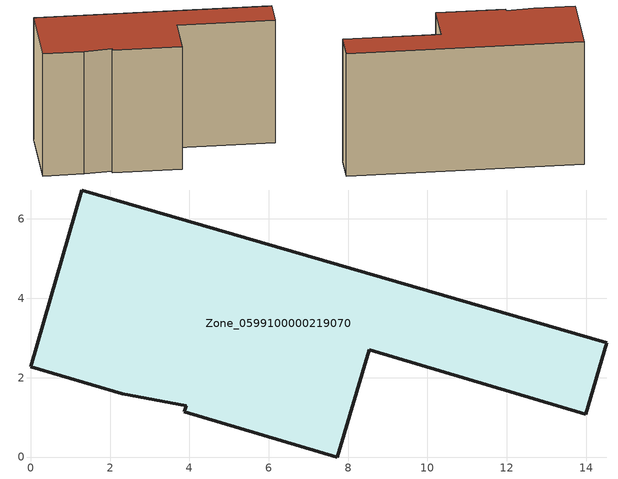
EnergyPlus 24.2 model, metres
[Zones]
Zone_0599100000219070
 floor ground (C_G): 0,2.28 1.29,6.73 14.52,2.88 13.99,1.08 8.53,2.7 7.73,0 3.87,1.14 3.92,1.29 2.31,1.6 z0
 wall outside (C_F): 1.29,6.73 0,2.28 2.31,1.6 3.92,1.29 3.87,1.14 7.73,0 8.53,2.7 13.99,1.08 14.52,2.88 1.29,6.73 z0:7.86
 roof outside (C_R): 3.92,1.29 3.87,1.14 7.73,0 8.53,2.7 13.99,1.08 14.52,2.88 1.29,6.73 0,2.28 2.31,1.6 z7.86
[BUILDING]
Pand.0599100000219070: North Axis=0; Terrain=City; Loads Convergence Tolerance Value=0.04; Temperature Convergence Tolerance Value=0.4; Solar Distribution=FullExterior; Maximum Number of Warmup Days=25; Minimum Number of Warmup Days=1
[Site:Location]
Rotterdam.The.Hague.AP_ZH_NLD Design_Conditions: Latitude=51.96; Longitude=4.45; Time Zone=1; Elevation=-4.5
[SITE:GROUNDTEMPERATURE:BUILDINGSURFACE]
18, 18, 18, 18, 18, 18, 18, 18, 18, 18, 18, 18
[MATERIAL] Thermal Absorptance=0.9; Solar Absorptance=0.7; Visible Absorptance=0.7
Name | Roughness | Thickness | Conductivity | Density | Specific Heat
G.TC.1946 | MediumSmooth | 0.15 | 1 | 540 | 1210
F.TC.1946 | Rough | 0.3 | 0.857143 | 1920 | 840
R.TC.1946 | MediumRough | 0.2 | 0.909091 | 1500 | 1000
[CONSTRUCTION]
C_G: G.TC.1946
C_F: F.TC.1946
C_R: R.TC.1946
[ZONE]
Zone_0599100000219070: Type=1; Multiplier=1; Ceiling Height=Autocalculate; Volume=Autocalculate; Floor Area=autocalculate; Part of Total Floor Area=Yes
[ZONEINFILTRATION:DESIGNFLOWRATE]
Infil_Zone_0599100000219070: Zone or ZoneList or Space or SpaceList=Zone_0599100000219070; Schedule=AlwaysOn; Design Flow Rate Calculation Method=Flow/Area; Flow Rate per Floor Area=0.003; Constant Term Coefficient=1; Temperature Term Coefficient=0; Velocity Term Coefficient=0; Velocity Squared Term Coefficient=0
[HVACTEMPLATE:ZONE:IDEALLOADSAIRSYSTEM]
Zone_0599100000219070: Maximum Heating Supply Air Temperature=50; Minimum Cooling Supply Air Temperature=13; Maximum Heating Supply Air Humidity Ratio=0.0156; Minimum Cooling Supply Air Humidity Ratio=0.0077; Heating Limit=NoLimit; Cooling Limit=NoLimit; Dehumidification Control Type=ConstantSensibleHeatRatio; Cooling Sensible Heat Ratio=0.7; Dehumidification Setpoint=60; Humidification Control Type=None; Humidification Setpoint=30; Outdoor Air Method=None; Outdoor Air Flow Rate per Person=0.00944; Outdoor Air Flow Rate per Zone Floor Area=0; Outdoor Air Flow Rate per Zone=0; Demand Controlled Ventilation Type=None; Outdoor Air Economizer Type=NoEconomizer; Heat Recovery Type=None; Sensible Heat Recovery Effectiveness=0.7; Latent Heat Recovery Effectiveness=0.65
[ZONECONTROL:THERMOSTAT]
ThermostatControl_Zone_0599100000219070: Zone or ZoneList=Zone_0599100000219070; Control Type Schedule=DualSetpointControlType; Control 1=Thermostat_Zone_0599100000219070; Temperature Difference Between Cutout And Setpoint=0
[THERMOSTATSETPOINT:DUALSETPOINT]
Thermostat_Zone_0599100000219070: Heating Setpoint Temperature Schedule=HeatingSetpoint_Zone_0599100000219070; Cooling Setpoint Temperature Schedule=CoolingSetpoint_Zone_0599100000219070
[SCHEDULE:COMPACT]
HeatingSetpoint_Zone_0599100000219070: Through: 12/31, For: AllDays, Until: 24:00, 21
CoolingSetpoint_Zone_0599100000219070: Through: 12/31, For: AllDays, Until: 24:00, 24
DualSetpointControlType: Through: 12/31, For: AllDays, Until: 24:00, 4
AlwaysOn: Through: 12/31, For: AllDays, Until: 24:00, 1
